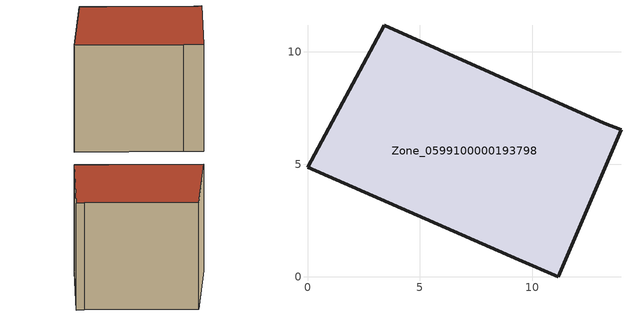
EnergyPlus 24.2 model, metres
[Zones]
Zone_0599100000193798
 floor ground (C_G): 0,4.88 3.41,11.19 13.21,6.83 13.95,6.55 11.16,0 9.41,0.75 z0
 wall outside (C_F): 9.41,0.75 11.16,0 13.95,6.55 13.21,6.83 3.41,11.19 0,4.88 9.41,0.75 z0:11.62
 roof outside (C_R): 3.41,11.19 0,4.88 9.41,0.75 11.16,0 13.95,6.55 13.21,6.83 z11.62
[BUILDING]
Pand.0599100000193798: North Axis=0; Terrain=City; Loads Convergence Tolerance Value=0.04; Temperature Convergence Tolerance Value=0.4; Solar Distribution=FullExterior; Maximum Number of Warmup Days=25; Minimum Number of Warmup Days=1
[Site:Location]
Rotterdam.The.Hague.AP_ZH_NLD Design_Conditions: Latitude=51.96; Longitude=4.45; Time Zone=1; Elevation=-4.5
[SITE:GROUNDTEMPERATURE:BUILDINGSURFACE]
18, 18, 18, 18, 18, 18, 18, 18, 18, 18, 18, 18
[MATERIAL] Thermal Absorptance=0.9; Solar Absorptance=0.7; Visible Absorptance=0.7
Name | Roughness | Thickness | Conductivity | Density | Specific Heat
G.TI.1946 | MediumSmooth | 0.15 | 1 | 540 | 1210
F.TI.1946 | Rough | 0.3 | 0.857143 | 1920 | 840
R.TI.1946 | MediumRough | 0.2 | 0.1 | 1500 | 1000
[CONSTRUCTION]
C_G: G.TI.1946
C_F: F.TI.1946
C_R: R.TI.1946
[ZONE]
Zone_0599100000193798: Type=1; Multiplier=1; Ceiling Height=Autocalculate; Volume=Autocalculate; Floor Area=autocalculate; Part of Total Floor Area=Yes
[ZONEINFILTRATION:DESIGNFLOWRATE]
Infil_Zone_0599100000193798: Zone or ZoneList or Space or SpaceList=Zone_0599100000193798; Schedule=AlwaysOn; Design Flow Rate Calculation Method=Flow/Area; Flow Rate per Floor Area=0.003; Constant Term Coefficient=1; Temperature Term Coefficient=0; Velocity Term Coefficient=0; Velocity Squared Term Coefficient=0
[HVACTEMPLATE:ZONE:IDEALLOADSAIRSYSTEM]
Zone_0599100000193798: Maximum Heating Supply Air Temperature=50; Minimum Cooling Supply Air Temperature=13; Maximum Heating Supply Air Humidity Ratio=0.0156; Minimum Cooling Supply Air Humidity Ratio=0.0077; Heating Limit=NoLimit; Cooling Limit=NoLimit; Dehumidification Control Type=ConstantSensibleHeatRatio; Cooling Sensible Heat Ratio=0.7; Dehumidification Setpoint=60; Humidification Control Type=None; Humidification Setpoint=30; Outdoor Air Method=None; Outdoor Air Flow Rate per Person=0.00944; Outdoor Air Flow Rate per Zone Floor Area=0; Outdoor Air Flow Rate per Zone=0; Demand Controlled Ventilation Type=None; Outdoor Air Economizer Type=NoEconomizer; Heat Recovery Type=None; Sensible Heat Recovery Effectiveness=0.7; Latent Heat Recovery Effectiveness=0.65
[ZONECONTROL:THERMOSTAT]
ThermostatControl_Zone_0599100000193798: Zone or ZoneList=Zone_0599100000193798; Control Type Schedule=DualSetpointControlType; Control 1=Thermostat_Zone_0599100000193798; Temperature Difference Between Cutout And Setpoint=0
[THERMOSTATSETPOINT:DUALSETPOINT]
Thermostat_Zone_0599100000193798: Heating Setpoint Temperature Schedule=HeatingSetpoint_Zone_0599100000193798; Cooling Setpoint Temperature Schedule=CoolingSetpoint_Zone_0599100000193798
[SCHEDULE:COMPACT]
HeatingSetpoint_Zone_0599100000193798: Through: 12/31, For: AllDays, Until: 24:00, 21
CoolingSetpoint_Zone_0599100000193798: Through: 12/31, For: AllDays, Until: 24:00, 24
DualSetpointControlType: Through: 12/31, For: AllDays, Until: 24:00, 4
AlwaysOn: Through: 12/31, For: AllDays, Until: 24:00, 1
